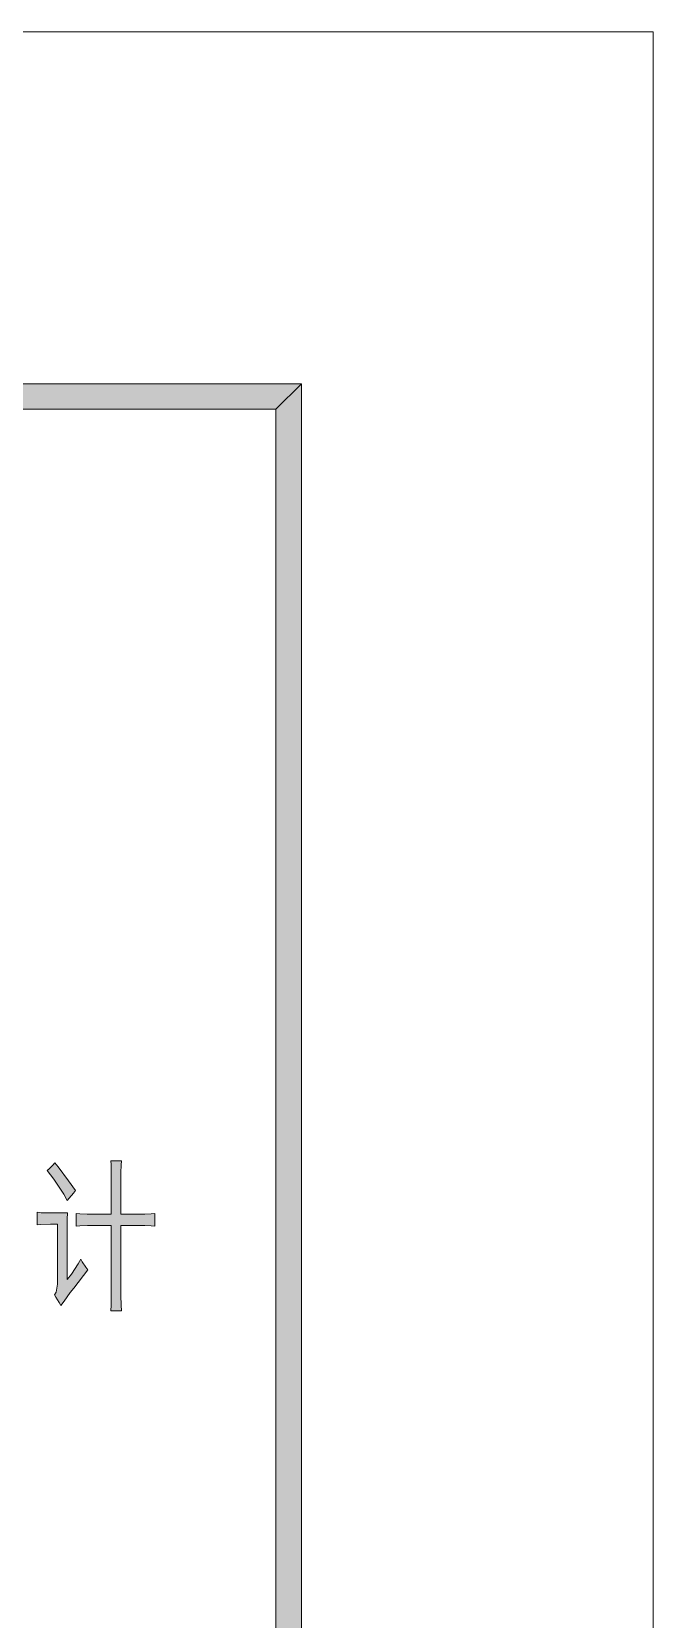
# Model space of a CAD drawing. Header units: millimetres. Extents: x 0 to 586, y 0 to 414.
# Drawn here: x 568.83 to 585.63, y 371.17 to 414.08 of the extents above; entities that cross this region are included whole.
import ezdxf

# ---------------------------------------------------------------- set-up
doc = ezdxf.new("R2010")
doc.units = ezdxf.units.MM

msp = doc.modelspace()

# ---------------------------------------------------------------- hatches: boundary and pattern name
h = msp.add_hatch(color=0)
h.dxf.hatch_style = 2
h.paths.add_polyline_path([(576.117861, 404.569083), (575.429944, 403.877639), (24.994306, 403.877639), (24.302861, 404.569083)])
h = msp.add_hatch(color=0)
h.dxf.hatch_style = 2
h.paths.add_polyline_path([(576.117861, 9.514417), (575.429944, 10.205861), (575.429944, 403.877639), (576.117861, 404.569083)])
h = msp.add_hatch(color=0)
h.dxf.hatch_style = 2
h.paths.add_polyline_path([(569.453889, 383.511778), (569.542083, 383.395361), (569.824306, 383.017889), (570.014806, 382.760361), (569.954833, 382.689806), (569.838417, 382.55575), (569.781972, 382.49225), (569.693778, 382.661583), (569.425667, 383.06375), (569.24575, 383.296583), (569.295139, 383.342444), (569.397444, 383.448278)])
h = msp.add_hatch(color=0)
h.dxf.hatch_style = 2
h.paths.add_polyline_path([(570.977889, 382.118306), (570.977889, 383.010833), (570.977889, 383.19075), (570.970833, 383.465917), (570.963778, 383.564694), (571.253056, 383.564694), (571.246, 383.448278), (571.238944, 383.243667), (571.238944, 383.151944), (571.238944, 382.118306), (571.799861, 382.118306), (571.884528, 382.118306), (572.060917, 382.125361), (572.159694, 382.135944), (572.159694, 381.797278), (572.053861, 381.804333), (571.884528, 381.814917), (571.813972, 381.814917), (571.238944, 381.814917), (571.238944, 380.029861), (571.238944, 379.9205), (571.246, 379.662972), (571.253056, 379.511278), (570.963778, 379.511278), (570.970833, 379.662972), (570.977889, 379.913444), (570.977889, 380.012222), (570.977889, 381.814917), (570.441667, 381.814917), (570.339361, 381.814917), (570.131222, 381.804333), (570.028917, 381.797278), (570.028917, 382.135944), (570.131222, 382.125361), (570.32525, 382.118306), (570.413444, 382.118306)])
h = msp.add_hatch(color=0)
h.dxf.hatch_style = 2
h.paths.add_polyline_path([(569.796083, 382.153583), (569.789028, 381.98425), (569.781972, 381.627944), (569.781972, 381.437444), (569.781972, 380.350889), (569.898389, 380.502583), (570.085361, 380.77775), (570.152389, 380.90475), (570.194722, 380.830667), (570.289972, 380.689556), (570.346417, 380.619), (569.961889, 380.118056), (569.870167, 380.001639), (569.700833, 379.768806), (569.616167, 379.652389), (569.570306, 379.733528), (569.478583, 379.878167), (569.439778, 379.938139), (569.485639, 380.012222), (569.527972, 380.223889), (569.520917, 380.368528), (569.520917, 381.850194), (569.333944, 381.850194), (569.062306, 381.839611), (568.970583, 381.832556), (568.970583, 382.171222), (569.079944, 382.160639), (569.231639, 382.153583), (569.273972, 382.153583)])

# ---------------------------------------------------------------- linework, layer by layer
at = {"color": 0, "lineweight": 0}
for points in [[(0, 0), (585.632278, 0), (585.632278, 414.0835), (0, 414.0835)], [(576.117861, 404.569083), (575.429944, 403.877639), (24.994306, 403.877639), (24.302861, 404.569083)], [(576.117861, 9.514417), (575.429944, 10.205861), (575.429944, 403.877639), (576.117861, 404.569083)], [(569.453889, 383.511778), (569.542083, 383.395361), (569.824306, 383.017889), (570.014806, 382.760361), (569.954833, 382.689806), (569.838417, 382.55575), (569.781972, 382.49225), (569.693778, 382.661583), (569.425667, 383.06375), (569.24575, 383.296583), (569.295139, 383.342444), (569.397444, 383.448278)], [(570.977889, 382.118306), (570.977889, 383.010833), (570.977889, 383.19075), (570.970833, 383.465917), (570.963778, 383.564694), (571.253056, 383.564694), (571.246, 383.448278), (571.238944, 383.243667), (571.238944, 383.151944), (571.238944, 382.118306), (571.799861, 382.118306), (571.884528, 382.118306), (572.060917, 382.125361), (572.159694, 382.135944), (572.159694, 381.797278), (572.053861, 381.804333), (571.884528, 381.814917), (571.813972, 381.814917), (571.238944, 381.814917), (571.238944, 380.029861), (571.238944, 379.9205), (571.246, 379.662972), (571.253056, 379.511278), (570.963778, 379.511278), (570.970833, 379.662972), (570.977889, 379.913444), (570.977889, 380.012222), (570.977889, 381.814917), (570.441667, 381.814917), (570.339361, 381.814917), (570.131222, 381.804333), (570.028917, 381.797278), (570.028917, 382.135944), (570.131222, 382.125361), (570.32525, 382.118306), (570.413444, 382.118306)], [(569.796083, 382.153583), (569.789028, 381.98425), (569.781972, 381.627944), (569.781972, 381.437444), (569.781972, 380.350889), (569.898389, 380.502583), (570.085361, 380.77775), (570.152389, 380.90475), (570.194722, 380.830667), (570.289972, 380.689556), (570.346417, 380.619), (569.961889, 380.118056), (569.870167, 380.001639), (569.700833, 379.768806), (569.616167, 379.652389), (569.570306, 379.733528), (569.478583, 379.878167), (569.439778, 379.938139), (569.485639, 380.012222), (569.527972, 380.223889), (569.520917, 380.368528), (569.520917, 381.850194), (569.333944, 381.850194), (569.062306, 381.839611), (568.970583, 381.832556), (568.970583, 382.171222), (569.079944, 382.160639), (569.231639, 382.153583), (569.273972, 382.153583)]]:
    msp.add_lwpolyline(points, close=True, dxfattribs=at)

doc.saveas('drawing.dxf')
